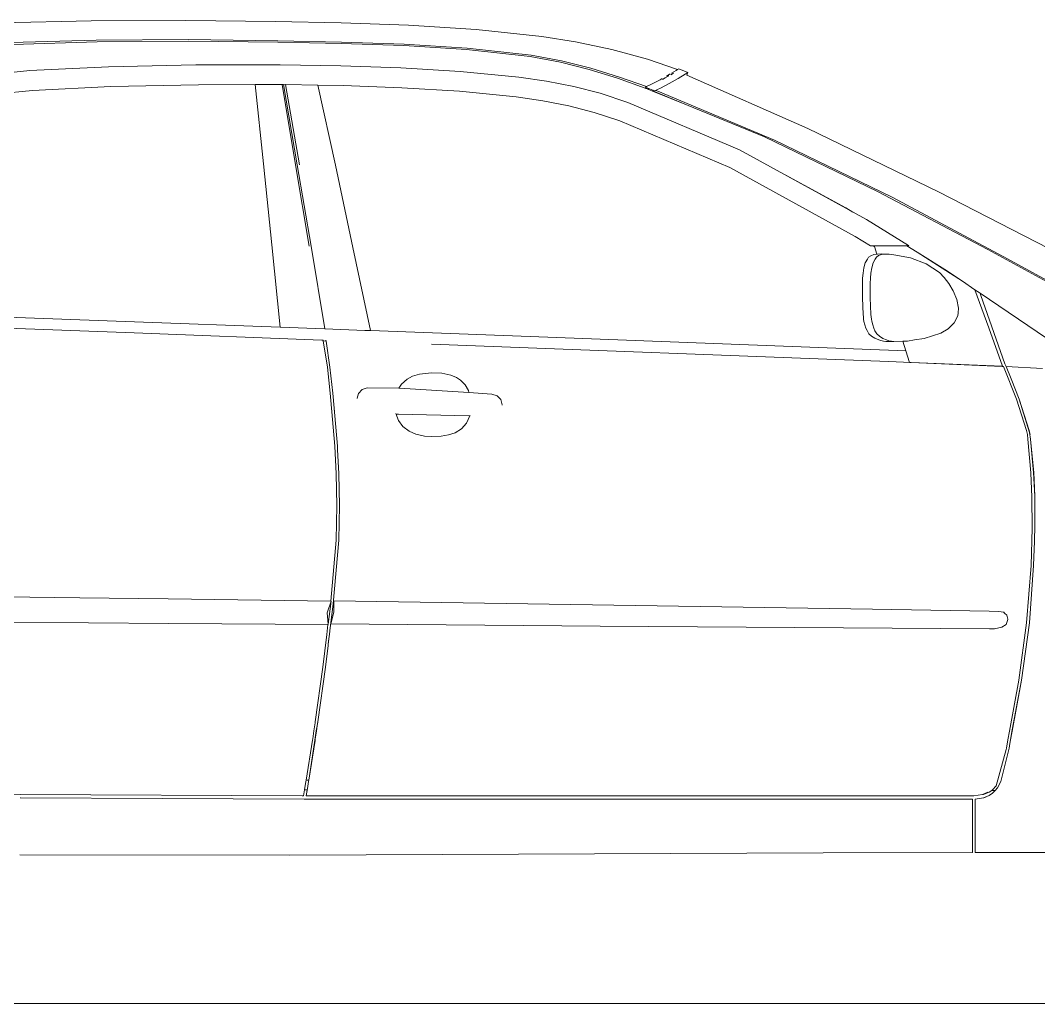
# Model space of a CAD drawing. Header units: inches. Extents: x 1944 to 3775, y -462 to 1299.
# Drawn here: x 2277.7 to 2340.1, y 1212.1 to 1272.3 of the extents above; entities that cross this region are included whole.
import ezdxf

# ---------------------------------------------------------------- set-up
doc = ezdxf.new("R2010")
doc.units = ezdxf.units.IN
doc.header["$MEASUREMENT"] = 0
doc.layers.add('CAR', color=173, linetype='Continuous', lineweight=13)

# ---------------------------------------------------------------- blocks, each defined once
blk = doc.blocks.new('A$C4C5F6532')
at = {"layer": 'CAR'}
for p, q in [((-26.435, 60.131), (-20.908, 60.253)), ((-20.908, 60.253), (-15.11, 60.273)), ((-15.11, 60.273), (-9.612, 60.21)), ((-9.612, 60.21), (-5.586, 60.121)), ((-5.586, 60.121), (-1.446, 59.971)), ((-1.446, 59.971), (2.696, 59.711)), ((2.696, 59.711), (6.731, 59.289)), ((-20.596, 59.066), (-25.799, 58.916)), ((-25.701, 58.804), (-20.539, 58.96)), ((-14.928, 59.099), (-20.596, 59.066)), ((-20.539, 58.96), (-14.91, 58.999)), ((-9.453, 59.027), (-14.928, 59.099)), ((-14.91, 58.999), (-9.452, 58.93)), ((-5.56, 58.943), (-9.453, 59.027)), ((-9.452, 58.93), (-5.569, 58.848)), ((-5.569, 58.848), (-1.741, 58.732)), ((-1.711, 58.821), (-5.56, 58.943)), ((-1.741, 58.732), (2.097, 58.495)), ((2.149, 58.578), (-1.711, 58.821)), ((6.731, 59.289), (8.79, 58.96)), ((8.79, 58.96), (11.021, 58.49)), ((2.097, 58.495), (6.011, 58.049)), ((6.073, 58.13), (2.149, 58.578)), ((7.93, 57.791), (6.073, 58.13)), ((11.021, 58.49), (13.21, 57.903)), ((-19.844, 57.432), (-24.663, 57.194)), ((-19.842, 57.432), (-19.844, 57.432)), ((-14.497, 57.547), (-19.842, 57.432)), ((-9.313, 57.549), (-14.497, 57.547)), ((-5.604, 57.489), (-9.313, 57.549)), ((-1.915, 57.366), (-5.604, 57.489)), ((6.011, 58.049), (7.857, 57.712)), ((7.857, 57.712), (9.626, 57.264)), ((9.725, 57.341), (7.93, 57.791)), ((13.21, 57.903), (15.048, 57.26)), ((-24.665, 57.194), (-28.063, 56.834)), ((-24.665, 57.194), (-24.663, 57.194)), ((-1.914, 57.366), (-1.915, 57.366)), ((1.72, 57.145), (-1.914, 57.366)), ((1.721, 57.145), (1.72, 57.145)), ((5.312, 56.788), (1.721, 57.145)), ((9.626, 57.264), (11.361, 56.723)), ((11.485, 56.797), (9.725, 57.341)), ((14.286, 56.748), (14.506, 56.87)), ((14.37, 56.861), (14.525, 56.95)), ((14.525, 56.95), (14.6, 56.994)), ((14.638, 56.943), (14.726, 56.991)), ((14.679, 57.041), (14.953, 57.202)), ((14.726, 56.991), (14.793, 57.029)), ((14.953, 57.202), (15.048, 57.26)), ((15.048, 57.26), (15.123, 57.305)), ((15.505, 56.966), (15.077, 56.714)), ((15.675, 57.07), (15.123, 57.305)), ((15.675, 57.07), (15.505, 56.966)), ((15.606, 56.909), (15.675, 57.07)), ((15.606, 56.909), (23.035, 53.637)), ((-24.506, 55.982), (-19.696, 56.213)), ((-19.696, 56.213), (-14.318, 56.329)), ((-14.318, 56.329), (-10.861, 56.332)), ((-10.861, 56.332), (-9.204, 56.333)), ((-10.861, 56.332), (-10.346, 51.48)), ((-9.204, 56.333), (-9.204, 56.334)), ((-9.204, 56.333), (-9.113, 56.333)), ((-9.204, 56.333), (-8.372, 51.421)), ((-9.011, 56.331), (-9.113, 56.333)), ((-9.113, 56.333), (-8.267, 51.419)), ((-9.011, 56.331), (-9, 56.332)), ((-9, 56.332), (-8.143, 51.417)), ((-9, 56.332), (-7.006, 56.298)), ((-7.006, 56.298), (-5.933, 51.389)), ((-7.006, 56.298), (-5.46, 56.272)), ((-5.46, 56.272), (-1.855, 56.147)), ((5.312, 56.788), (5.314, 56.788)), ((5.314, 56.788), (7.016, 56.542)), ((7.016, 56.542), (8.68, 56.217)), ((8.68, 56.217), (10.293, 55.801)), ((11.361, 56.723), (13.057, 56.123)), ((13.142, 56.213), (11.485, 56.797)), ((13.057, 56.123), (13.083, 56.185)), ((13.083, 56.185), (13.142, 56.213)), ((13.083, 56.185), (13.132, 56.163)), ((13.142, 56.213), (13.452, 56.354)), ((13.452, 56.354), (13.979, 56.638)), ((13.979, 56.638), (14.091, 56.702)), ((14.529, 56.402), (13.998, 56.116)), ((14.113, 56.653), (14.286, 56.748)), ((15.077, 56.714), (14.529, 56.402)), ((-27.81, 55.64), (-24.506, 55.982)), ((-1.855, 56.147), (1.677, 55.929)), ((1.677, 55.929), (5.155, 55.581)), ((5.155, 55.581), (6.776, 55.344)), ((11.986, 55.248), (10.293, 55.801)), ((13.057, 56.123), (13.104, 56.106)), ((13.104, 56.106), (13.175, 56.144)), ((13.134, 56.094), (13.104, 56.106)), ((13.132, 56.163), (13.175, 56.144)), ((13.215, 56.061), (13.134, 56.094)), ((13.175, 56.144), (13.215, 56.126)), ((13.215, 56.126), (13.289, 56.093)), ((13.289, 56.093), (13.215, 56.061)), ((13.258, 56.043), (13.215, 56.061)), ((13.329, 56.075), (13.258, 56.043)), ((13.464, 55.958), (13.258, 56.043)), ((13.289, 56.093), (13.329, 56.075)), ((13.329, 56.075), (13.524, 55.988)), ((13.524, 55.988), (13.464, 55.958)), ((13.603, 55.902), (13.464, 55.958)), ((13.524, 55.988), (13.593, 55.957)), ((13.593, 55.957), (13.55, 55.94)), ((13.55, 55.94), (13.608, 55.916)), ((13.593, 55.957), (13.62, 55.945)), ((13.608, 55.916), (13.603, 55.902)), ((13.674, 55.872), (13.603, 55.902)), ((13.608, 55.916), (13.609, 55.917)), ((13.62, 55.945), (13.609, 55.917)), ((13.609, 55.917), (13.68, 55.886)), ((13.998, 56.116), (13.62, 55.945)), ((15.583, 55.089), (13.674, 55.872)), ((13.68, 55.886), (15.583, 55.089)), ((13.824, 55.925), (13.716, 55.97)), ((20.994, 52.936), (13.824, 55.925)), ((6.776, 55.344), (8.388, 55.025)), ((8.388, 55.025), (9.938, 54.626)), ((11.986, 55.248), (11.993, 55.244)), ((18.85, 52.331), (11.993, 55.244)), ((15.583, 55.089), (15.684, 55.048)), ((15.684, 55.048), (15.735, 55.026)), ((20.377, 53.124), (15.684, 55.048)), ((9.938, 54.626), (11.514, 54.113)), ((11.514, 54.113), (18.248, 51.248)), ((27.305, 49.787), (20.377, 53.124)), ((23.035, 53.637), (31.038, 49.77)), ((28.193, 49.434), (20.994, 52.936)), ((26.628, 48.063), (18.85, 52.331)), ((-10.346, 51.48), (-9.83, 46.509)), ((-8.372, 51.421), (-7.549, 46.43)), ((-8.267, 51.419), (-7.421, 46.426)), ((-5.933, 51.389), (-4.86, 46.358)), ((18.248, 51.248), (25.939, 47.033)), ((21.631, 50.807), (25.362, 48.792)), ((34.073, 46.22), (27.305, 49.787)), ((35.276, 45.665), (28.193, 49.434)), ((31.038, 49.77), (39.101, 45.625)), ((25.362, 48.792), (25.794, 48.522)), ((29.207, 46.465), (26.628, 48.063)), ((25.939, 47.033), (26.874, 46.461)), ((-9.83, 46.509), (-9.314, 41.459)), ((-7.421, 46.426), (-6.575, 41.357)), ((-4.86, 46.358), (-3.786, 41.254)), ((26.889, 46.461), (26.874, 46.461)), ((26.889, 46.461), (27.034, 46.461)), ((27.037, 46.46), (27.034, 46.461)), ((27.034, 46.461), (27.093, 46.461)), ((27.093, 46.459), (27.037, 46.46)), ((27.037, 46.46), (27.104, 46.42)), ((27.093, 46.461), (29.097, 46.461)), ((27.104, 46.42), (27.093, 46.459)), ((27.095, 46.461), (29.09, 46.465)), ((27.108, 46.418), (27.095, 46.461)), ((27.108, 46.418), (27.104, 46.42)), ((27.252, 45.941), (27.108, 46.418)), ((29.09, 46.465), (29.097, 46.461)), ((29.09, 46.465), (29.207, 46.465)), ((29.097, 46.461), (29.727, 46.067)), ((29.207, 46.465), (29.218, 46.462)), ((40.828, 42.534), (34.073, 46.22)), ((26.692, 45.645), (26.552, 45.409)), ((26.752, 45.757), (26.692, 45.645)), ((26.892, 45.849), (26.752, 45.757)), ((27.072, 45.921), (26.892, 45.849)), ((27.163, 45.641), (27.04, 45.416)), ((27.252, 45.941), (27.072, 45.921)), ((27.239, 45.75), (27.163, 45.641)), ((27.364, 45.856), (27.239, 45.75)), ((27.292, 45.945), (27.252, 45.941)), ((27.552, 45.953), (27.292, 45.945)), ((27.547, 45.919), (27.364, 45.856)), ((27.779, 45.943), (27.547, 45.919)), ((27.552, 45.953), (28.023, 45.938)), ((28.023, 45.938), (27.779, 45.943)), ((28.172, 45.925), (28.023, 45.938)), ((28.302, 45.906), (28.172, 45.925)), ((29.315, 45.722), (28.302, 45.906)), ((30.287, 45.339), (29.315, 45.722)), ((29.727, 46.067), (32.503, 44.286)), ((31.586, 44.907), (29.727, 46.067)), ((41.113, 42.441), (35.276, 45.665)), ((26.472, 45.105), (26.412, 44.777)), ((26.552, 45.409), (26.472, 45.105)), ((26.944, 45.1), (26.886, 44.775)), ((27.04, 45.416), (26.944, 45.1)), ((31.093, 44.822), (30.287, 45.339)), ((26.412, 44.777), (26.372, 44.477)), ((26.372, 43.265), (26.372, 44.477)), ((26.861, 44.479), (26.847, 44.134)), ((26.886, 44.775), (26.861, 44.479)), ((31.093, 44.822), (31.392, 44.519)), ((31.392, 44.519), (31.682, 44.135)), ((32.503, 44.286), (31.586, 44.907)), ((26.847, 44.134), (26.843, 43.749)), ((26.843, 43.749), (26.851, 43.27)), ((31.682, 44.135), (31.938, 43.696)), ((32.503, 44.286), (33.272, 43.765)), ((33.272, 43.765), (34.119, 41.42)), ((33.592, 43.548), (33.272, 43.765)), ((26.372, 43.265), (26.412, 42.249)), ((26.851, 43.27), (26.87, 42.765)), ((31.938, 43.696), (32.158, 43.163)), ((32.158, 43.163), (32.264, 42.638)), ((33.592, 43.548), (37.652, 40.798)), ((33.632, 43.401), (33.592, 43.548)), ((33.632, 43.401), (35.112, 39.221)), ((26.87, 42.765), (26.899, 42.247)), ((32.264, 42.638), (32.237, 42.354)), ((-18.256, 41.792), (-29.928, 42.219)), ((26.412, 42.249), (26.432, 42.101)), ((26.432, 42.101), (26.452, 41.965)), ((26.452, 41.965), (26.472, 41.821)), ((26.899, 42.247), (26.912, 42.102)), ((26.912, 42.102), (26.93, 41.964)), ((26.93, 41.964), (26.953, 41.831)), ((26.953, 41.831), (27.007, 41.604)), ((32.219, 42.163), (31.993, 41.726)), ((32.237, 42.354), (32.219, 42.163)), ((-18.264, 41.11), (-29.931, 41.549)), ((-18.252, 41.792), (-18.256, 41.792)), ((-18.252, 41.792), (-9.314, 41.459)), ((-9.314, 41.459), (-6.575, 41.357)), ((-4.135, 41.267), (-6.575, 41.357)), ((-3.87, 41.257), (-4.135, 41.267)), ((-3.87, 41.257), (-3.786, 41.254)), ((7.083, 40.849), (-3.786, 41.254)), ((26.472, 41.821), (26.592, 41.405)), ((26.592, 41.405), (26.672, 41.253)), ((26.672, 41.253), (26.772, 41.053)), ((27.007, 41.604), (27.073, 41.408)), ((27.073, 41.408), (27.146, 41.25)), ((27.146, 41.25), (27.261, 41.049)), ((31.635, 41.374), (31.176, 41.101)), ((31.993, 41.726), (31.635, 41.374)), ((34.119, 41.42), (34.972, 39.081)), ((34.119, 41.42), (34.963, 39.076)), ((-6.768, 40.661), (-18.264, 41.11)), ((-6.768, 40.661), (-6.688, 40.661)), ((-6.688, 40.661), (-6.682, 40.621)), ((-6.682, 40.621), (-6.426, 39.017)), ((-6.506, 40.615), (-6.682, 40.621)), ((-6.512, 40.66), (-6.513, 40.66)), ((-6.513, 40.66), (-6.506, 40.615)), ((-6.506, 40.615), (-6.266, 39.013)), ((7.083, 40.849), (7.084, 40.849)), ((29.04, 40.01), (7.084, 40.849)), ((26.772, 41.053), (26.932, 40.913)), ((26.932, 40.913), (27.132, 40.785)), ((27.132, 40.785), (27.372, 40.689)), ((27.261, 41.049), (27.418, 40.908)), ((27.372, 40.689), (27.512, 40.641)), ((27.418, 40.908), (27.62, 40.782)), ((27.512, 40.641), (27.672, 40.605)), ((27.62, 40.782), (27.849, 40.682)), ((27.672, 40.605), (27.812, 40.597)), ((27.812, 40.597), (28.301, 40.596)), ((27.849, 40.682), (28.002, 40.636)), ((28.002, 40.636), (28.154, 40.606)), ((28.154, 40.606), (28.301, 40.596)), ((28.301, 40.596), (28.859, 40.61)), ((28.859, 40.61), (29.129, 40.617)), ((29.04, 40.01), (28.859, 40.61)), ((29.129, 40.617), (29.57, 40.681)), ((29.57, 40.681), (30.161, 40.766)), ((30.161, 40.766), (31.176, 41.101)), ((-0.048, 40.419), (-0.043, 40.419)), ((-0.043, 40.419), (27.978, 39.358)), ((29.252, 39.307), (29.04, 40.01)), ((27.98, 39.357), (27.978, 39.358)), ((34.947, 39.058), (27.98, 39.357)), ((-6.426, 39.017), (-6.251, 37.421)), ((-6.266, 39.013), (-6.091, 37.417)), ((29.253, 39.306), (29.252, 39.307)), ((29.272, 39.306), (29.252, 39.307)), ((29.272, 39.304), (29.272, 39.306)), ((29.368, 39.302), (29.272, 39.306)), ((34.963, 39.076), (29.368, 39.302)), ((29.368, 39.302), (34.944, 39.065)), ((34.944, 39.065), (35.027, 39.058)), ((34.947, 39.058), (35.027, 39.058)), ((34.972, 39.081), (34.963, 39.076)), ((35.027, 39.058), (35.829, 37.061)), ((35.187, 39.058), (35.112, 39.221)), ((35.184, 39.061), (35.187, 39.058)), ((35.493, 38.296), (35.184, 39.061)), ((37.413, 38.928), (35.187, 39.058)), ((35.187, 39.058), (35.493, 38.296)), ((-1.878, 37.983), (-1.538, 38.28)), ((-1.538, 38.28), (-1.2, 38.462)), ((-1.2, 38.462), (-0.776, 38.594)), ((-0.776, 38.594), (-0.038, 38.671)), ((-0.038, 38.671), (0.592, 38.641)), ((0.592, 38.641), (1.15, 38.519)), ((1.15, 38.519), (1.483, 38.383)), ((1.483, 38.383), (1.738, 38.214)), ((1.738, 38.214), (2.021, 37.927)), ((35.989, 37.061), (35.493, 38.296)), ((-4.514, 37.4), (-4.301, 37.647)), ((-4.301, 37.647), (-3.978, 37.749)), ((-3.978, 37.749), (-2.034, 37.736)), ((-2.034, 37.736), (-1.878, 37.983)), ((-2.034, 37.736), (-2.001, 37.736)), ((-2.001, 37.736), (2.256, 37.452)), ((2.021, 37.927), (2.223, 37.591)), ((2.223, 37.591), (2.256, 37.452)), ((-6.251, 37.421), (-6.225, 37.2)), ((-6.225, 37.2), (-6.203, 36.964)), ((-6.203, 36.964), (-5.97, 34.173)), ((-6.091, 37.417), (-6.065, 37.196)), ((-6.068, 37.201), (-6.091, 37.417)), ((-5.81, 34.169), (-6.068, 37.201)), ((-6.065, 37.196), (-6.043, 36.96)), ((-6.043, 36.96), (-5.81, 34.169)), ((-4.588, 37.112), (-4.589, 37.085)), ((-4.588, 37.112), (-4.514, 37.4)), ((2.256, 37.452), (3.651, 37.359)), ((3.651, 37.359), (3.98, 37.257)), ((3.98, 37.257), (4.202, 37.036)), ((4.202, 37.036), (4.286, 36.714)), ((35.829, 37.061), (36.439, 35.125)), ((36.617, 35.012), (35.989, 37.061)), ((35.989, 37.061), (36.599, 35.125)), ((4.285, 36.68), (4.286, 36.714)), ((-2.074, 35.747), (-2.222, 36.178)), ((-2.171, 36.142), (-2.073, 36.133)), ((-1.803, 35.368), (-2.074, 35.747)), ((-2.073, 36.133), (2.248, 36.038)), ((2.096, 35.584), (1.793, 35.24)), ((2.303, 36.039), (2.096, 35.584)), ((2.307, 36.07), (2.303, 36.039)), ((-1.409, 35.083), (-1.803, 35.368)), ((-1.001, 34.909), (-1.409, 35.083)), ((1.4, 34.993), (1, 34.857)), ((1.793, 35.24), (1.4, 34.993)), ((36.439, 35.125), (36.495, 34.88)), ((36.599, 35.125), (36.655, 34.88)), ((36.599, 35.125), (36.617, 35.012)), ((36.682, 34.598), (36.617, 35.012)), ((-0.479, 34.793), (-1.001, 34.909)), ((-0.026, 34.761), (-0.479, 34.793)), ((0.548, 34.785), (-0.026, 34.761)), ((1, 34.857), (0.548, 34.785)), ((36.495, 34.88), (36.526, 34.592)), ((36.526, 34.592), (36.701, 32.541)), ((36.872, 32.557), (36.682, 34.598)), ((36.682, 34.598), (36.686, 34.577)), ((36.686, 34.577), (36.875, 32.557)), ((-5.97, 34.173), (-5.878, 32.478)), ((-5.798, 33.949), (-5.81, 34.169)), ((-5.728, 32.501), (-5.798, 33.949)), ((-5.798, 33.949), (-5.718, 32.474)), ((-5.878, 32.478), (-5.837, 30.536)), ((-5.677, 30.532), (-5.728, 32.501)), ((-5.718, 32.474), (-5.677, 30.532)), ((36.701, 32.541), (36.761, 31.043)), ((36.944, 31.111), (36.872, 32.557)), ((36.875, 32.557), (36.944, 31.111)), ((36.761, 31.043), (36.773, 29.154)), ((36.944, 31.109), (36.944, 31.111)), ((36.944, 30.198), (36.944, 31.109)), ((-5.837, 30.536), (-5.888, 28.41)), ((-5.728, 28.406), (-5.677, 30.532)), ((36.936, 29.309), (36.944, 30.197)), ((36.944, 30.197), (36.944, 30.198)), ((36.773, 29.154), (36.712, 26.861)), ((36.918, 28.357), (36.936, 29.309)), ((-5.888, 28.41), (-6.222, 24.665)), ((-6.075, 24.513), (-5.728, 28.401)), ((-5.728, 28.401), (-5.728, 28.406)), ((36.872, 26.861), (36.918, 28.357)), ((36.712, 26.861), (36.44, 23.338)), ((36.608, 23.341), (36.872, 26.861)), ((36.872, 26.861), (36.611, 23.338)), ((-26.188, 24.935), (-21.608, 24.881)), ((-16.185, 24.814), (-21.608, 24.881)), ((-6.222, 24.665), (-16.185, 24.814)), ((-16.184, 24.816), (-6.222, 24.665)), ((-6.431, 23.964), (-6.194, 24.664)), ((-6.366, 23.252), (-6.192, 24.664)), ((-6.276, 22.845), (-6.075, 24.513)), ((-6.194, 24.664), (-6.222, 24.665)), ((-6.194, 24.664), (-6.192, 24.664)), ((-6.035, 24.538), (-6.038, 24.003)), ((-6.034, 24.699), (-6.035, 24.538)), ((-6.033, 24.699), (-6.034, 24.699)), ((26.989, 24.171), (-6.033, 24.699)), ((-6.366, 23.252), (-6.431, 23.964)), ((-6.038, 24.003), (-6.206, 23.274)), ((26.992, 24.171), (26.989, 24.171)), ((34.152, 24.062), (26.992, 24.171)), ((34.745, 24.037), (34.152, 24.062)), ((35.046, 23.988), (34.745, 24.037)), ((35.006, 24), (34.745, 24.037)), ((35.093, 23.944), (35.046, 23.988)), ((35.237, 23.807), (35.093, 23.944)), ((35.297, 23.56), (35.237, 23.807)), ((-25.991, 23.38), (-16.146, 23.299)), ((-16.146, 23.299), (-6.366, 23.244)), ((-6.387, 23.241), (-6.462, 22.634)), ((-6.389, 23.241), (-6.462, 22.634)), ((-6.395, 23.241), (-6.389, 23.241)), ((-6.389, 23.241), (-6.387, 23.241)), ((-6.387, 23.241), (-6.368, 23.24)), ((-6.368, 23.24), (-6.366, 23.244)), ((-6.366, 23.244), (-6.366, 23.252)), ((-6.206, 23.274), (-6.207, 23.275)), ((-6.206, 23.274), (10.299, 23.139)), ((10.299, 23.139), (10.304, 23.139)), ((34.16, 22.97), (10.304, 23.139)), ((34.929, 23.069), (35.189, 23.247)), ((35.189, 23.247), (35.296, 23.557)), ((35.191, 23.25), (35.189, 23.247)), ((35.296, 23.557), (35.297, 23.56)), ((36.44, 23.338), (35.971, 19.824)), ((36.137, 19.824), (36.608, 23.341)), ((36.611, 23.338), (36.137, 19.824)), ((-6.462, 22.634), (-6.706, 20.622)), ((-6.376, 22.037), (-6.281, 22.81)), ((-6.372, 22.056), (-6.281, 22.81)), ((-6.281, 22.81), (-6.276, 22.845)), ((34.16, 22.97), (34.481, 22.966)), ((34.481, 22.966), (34.929, 23.069)), ((-6.548, 20.621), (-6.384, 21.957)), ((-6.384, 21.957), (-6.546, 20.618)), ((-6.384, 21.957), (-6.375, 22.037)), ((-6.376, 22.037), (-6.375, 22.037)), ((-6.375, 22.037), (-6.372, 22.056)), ((-6.706, 20.622), (-7.17, 17.28)), ((-7.01, 17.276), (-6.548, 20.621)), ((-6.546, 20.618), (-7.01, 17.276)), ((35.392, 16.701), (35.971, 19.824)), ((35.552, 16.701), (36.136, 19.821)), ((35.564, 16.785), (36.136, 19.821)), ((36.136, 19.821), (36.137, 19.824)), ((-7.18, 17.205), (-7.259, 16.715)), ((-7.17, 17.28), (-7.18, 17.205)), ((-7.108, 16.721), (-7.014, 17.248)), ((-7.02, 17.201), (-7.099, 16.711)), ((-7.014, 17.248), (-7.02, 17.201)), ((-7.014, 17.248), (-7.01, 17.276)), ((-7.324, 16.231), (-7.338, 16.141)), ((-7.259, 16.715), (-7.324, 16.231)), ((-7.188, 16.141), (-7.108, 16.721)), ((-7.099, 16.711), (-7.164, 16.227)), ((35.392, 16.701), (35.297, 16.161)), ((35.419, 15.951), (35.564, 16.785)), ((35.552, 16.701), (35.457, 16.165)), ((-7.338, 16.141), (-7.723, 13.701)), ((-7.563, 13.7), (-7.188, 16.141)), ((-7.178, 16.137), (-7.563, 13.7)), ((-7.164, 16.227), (-7.178, 16.137)), ((35.207, 15.661), (35.188, 15.581)), ((35.297, 16.161), (35.207, 15.661)), ((35.347, 15.579), (35.367, 15.661)), ((35.367, 15.661), (35.419, 15.951)), ((35.457, 16.165), (35.419, 15.951)), ((35.188, 15.581), (34.571, 13.342)), ((35.347, 15.579), (34.854, 13.626)), ((-7.82, 13.111), (-7.881, 12.741)), ((-7.736, 13.62), (-7.82, 13.111)), ((-7.82, 13.111), (-7.661, 13.111)), ((-7.723, 13.701), (-7.736, 13.62)), ((-7.728, 12.741), (-7.661, 13.111)), ((-7.723, 13.701), (-7.563, 13.7)), ((-7.646, 13.19), (-7.721, 12.737)), ((-7.661, 13.111), (-7.646, 13.19)), ((-7.646, 13.19), (-7.576, 13.616)), ((-7.576, 13.616), (-7.563, 13.7)), ((34.571, 13.342), (34.356, 13.099)), ((34.505, 13.065), (34.659, 13.238)), ((34.659, 13.238), (34.854, 13.626)), ((-25.241, 12.821), (-27.09, 12.834)), ((-25.248, 12.621), (-25.241, 12.621)), ((-7.961, 12.741), (-25.241, 12.821)), ((-25.241, 12.621), (-16.548, 12.581)), ((-16.548, 12.581), (-16.542, 12.581)), ((-16.542, 12.581), (-7.848, 12.541)), ((-7.881, 12.741), (-7.961, 12.741)), ((-7.848, 12.541), (33.132, 12.541)), ((-7.721, 12.737), (-7.728, 12.741)), ((-7.721, 12.737), (33.206, 12.741)), ((33.126, 12.541), (33.132, 11.478)), ((33.728, 12.817), (33.206, 12.741)), ((33.286, 12.541), (33.292, 12.542)), ((33.292, 11.478), (33.286, 12.541)), ((33.292, 12.542), (33.812, 12.621)), ((33.808, 12.617), (33.292, 12.542)), ((33.728, 12.817), (34.06, 12.957)), ((33.808, 12.817), (33.728, 12.817)), ((34.14, 12.957), (33.808, 12.817)), ((34.14, 12.757), (33.808, 12.617)), ((33.812, 12.621), (34.14, 12.761)), ((34.305, 13.065), (34.14, 12.957)), ((34.14, 12.761), (34.356, 12.899)), ((34.356, 12.899), (34.14, 12.757)), ((34.356, 13.099), (34.305, 13.065)), ((34.305, 13.065), (34.505, 13.065)), ((34.356, 12.899), (34.505, 13.065)), ((33.132, 9.261), (33.132, 11.478)), ((33.292, 9.261), (33.292, 11.478)), ((-8.728, 9.104), (-25.271, 9.126)), ((23.968, 9.242), (-8.728, 9.104)), ((33.132, 9.261), (23.968, 9.242)), ((38.232, 9.261), (33.292, 9.261))]:
    blk.add_line(p, q, dxfattribs=at)

msp = doc.modelspace()

# ---------------------------------------------------------------- linework, layer by layer
at = {"layer": 'CAR'}
msp.add_line((2001.69, 1212.071), (3554.696, 1212.071), dxfattribs=at)

# ---------------------------------------------------------------- block references
msp.add_blockref('A$C4C5F6532', (2302.938, 1212.071), dxfattribs=at)

doc.saveas('drawing.dxf')
